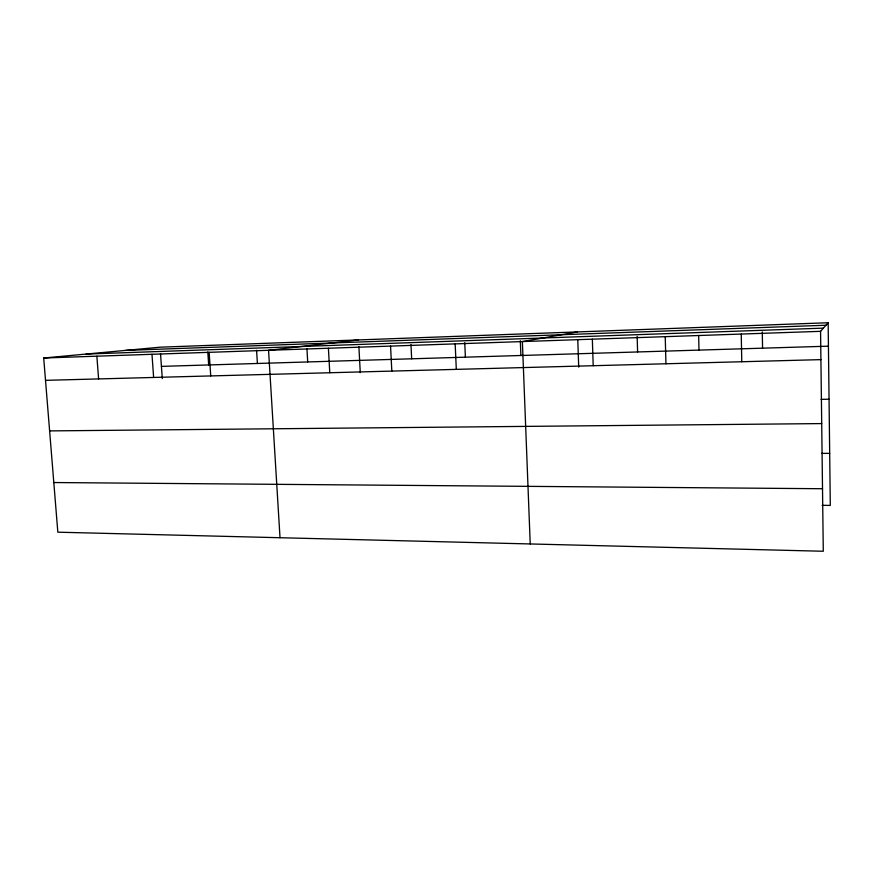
<?xml version="1.0" encoding="UTF-8"?>
<svg xmlns="http://www.w3.org/2000/svg" width="874" height="874" viewBox="0 0 874 874"><rect width="100%" height="100%" fill="white"/><g stroke="black" fill="none" stroke-linecap="round" stroke-linejoin="round"><path stroke-width="1.31" d="M820.566 331.333L828.159 322.746L160.073 347.186L43.7 358.012L57.837 532.19L823.286 551.254L820.566 331.333L43.7 358.012M577.517 331.923L522.379 341.57L530.223 543.945M358.537 339.931L268.547 350.288L280.019 537.718M125.495 350.408L825.963 325.237M86.133 354.068L823.406 328.132M161.428 366.381L828.432 346.18M45.514 380.343L820.915 359.629M821.025 399.352L829.055 399.232M49.61 430.904L821.713 423.584M821.527 453.377L829.688 453.366M53.806 482.535L822.521 488.73M822.172 505.314L830.3 505.412L828.159 322.746M96.861 356.188L98.598 378.923M160.521 353.588L162.291 378.606M151.978 354.287L153.627 377.448M209.159 352.331L210.732 375.929M207.804 351.949L208.678 364.95M256.585 350.277L257.404 363.475M306.927 348.54L307.703 361.945M328.395 348.234L329.771 372.75M358.897 346.749L360.274 372.641M390.558 346.093L391.814 371.089M410.966 344.52L411.654 358.799M464.75 342.652L465.383 357.171M455.168 343.875L456.304 369.363M520.314 340.729L520.893 355.489M577.78 339.625L578.708 367.124M592.343 339.167L593.206 365.703M637.146 336.282L637.594 351.96M665.234 336.665L665.944 363.77M698.654 335.474L698.992 350.103M741.239 334.054L741.775 361.738M762.281 331.934L762.565 348.18"/></g></svg>
